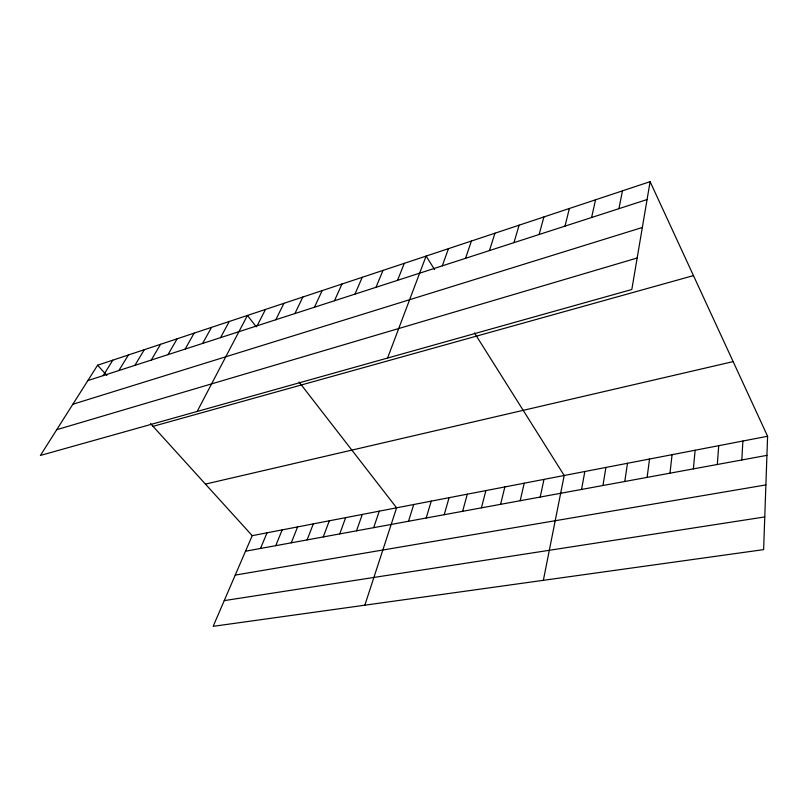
<?xml version="1.0" encoding="UTF-8"?>
<svg xmlns="http://www.w3.org/2000/svg" width="808" height="808" viewBox="0 0 808 808"><rect width="100%" height="100%" fill="white"/><g stroke="black" fill="none" stroke-linecap="round" stroke-linejoin="round"><path stroke-width="1.21" d="M767.6 436.259L763.621 549.632L213.161 626.331L252.217 535.664L767.6 436.259L650.107 181.669L97.596 365.216L40.4 455.449L631.816 289.506L650.107 181.669M741.825 459.974L742.875 441.027M717.312 464.479L718.726 445.683M693.375 468.882L695.133 450.238M669.984 473.185L672.074 454.682M647.117 477.387L649.531 459.035M624.776 481.497L627.493 463.277M602.93 485.507L605.929 467.438M581.558 489.436L584.84 471.508M618.938 208.666L622.453 190.85M543.35 580.326L564.196 475.488L474.478 332.926M540.209 497.041L543.996 479.386M591.587 217.514L595.557 199.788M520.19 500.728L524.22 483.204M500.596 504.323L504.849 486.941M564.994 226.129L569.377 208.484M481.406 507.858L485.881 490.597M539.128 234.502L543.905 216.948M462.62 511.312L467.297 494.183M444.208 514.696L449.086 497.688M513.949 242.653L519.11 225.179M426.18 518.009L431.25 501.132M408.505 521.261L413.757 504.505M489.436 250.591L494.951 233.209M364.832 605.202L396.607 507.818L299.061 382.022M465.56 258.318L471.418 241.026M373.68 527.664L379.275 511.161M356.54 530.816L362.297 514.433M442.309 265.842L448.47 248.652M339.734 533.906L345.652 517.645M323.261 536.936L329.321 520.796M387.557 358.045L426.109 256.075L434.623 269.62M307.111 539.906L313.312 523.877M397.546 280.336L404.293 263.327M291.264 542.814L297.607 526.907M275.73 545.673L282.194 529.886M375.993 287.305L383.012 270.397M260.479 548.481L267.064 532.795M354.975 294.112L362.236 277.296M334.462 300.758L341.966 284.032M314.443 307.232L322.17 290.607M294.9 313.565L302.838 297.031M275.801 319.746L283.941 303.303M257.156 325.776L265.479 309.444M197.152 411.464L247.43 315.433L256.257 326.816M220.584 337.623L229.26 321.473M202.656 343.42L211.494 327.371M185.143 349.086L194.132 333.138M168.013 354.631L177.154 338.784M151.268 360.055L160.54 344.299M134.896 365.357L144.299 349.702M118.867 370.539L128.391 354.985M103.192 375.619L112.827 360.156M87.85 380.588L647.067 199.556M72.851 404.252L642.33 227.482M56.732 429.684L637.159 258.005M153.055 426.341L693.466 275.609M205.434 484.093L733.149 361.61M245.521 551.228L766.933 455.359M235.239 575.094L765.893 484.921M224.24 600.617L764.772 516.938M97.596 365.216L106.858 375.427M150.53 423.574L252.217 535.664"/></g></svg>
